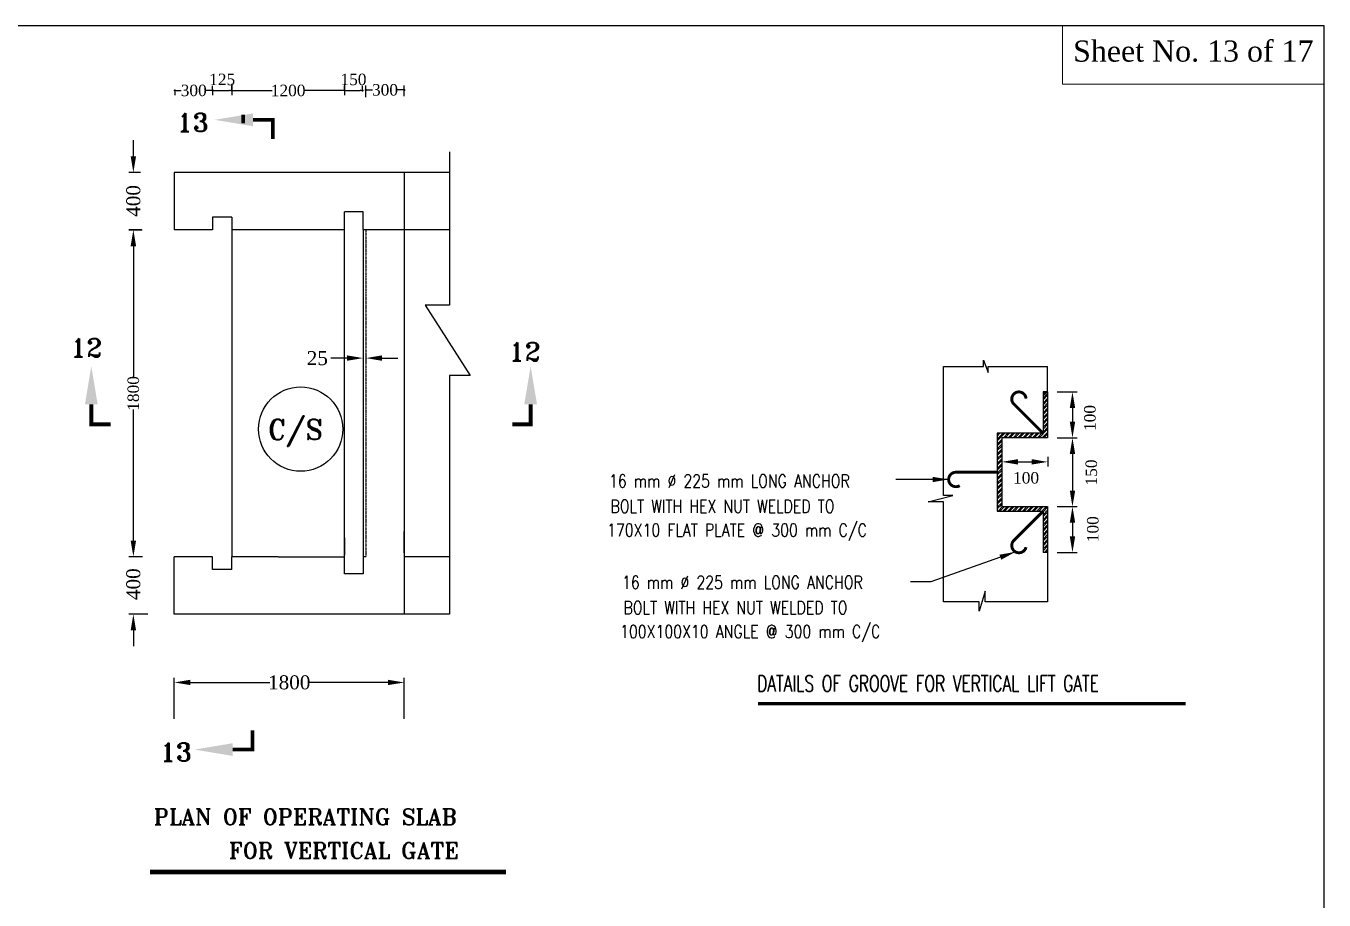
# Model space of a CAD drawing. Extents: x -298162 to 1078160, y -513173 to -216568.
# Drawn here: x 609754 to 638038, y -265095 to -246041 of the extents above; entities that cross this region are included whole.
import ezdxf

# ---------------------------------------------------------------- set-up
doc = ezdxf.new("R2010")
doc.units = 0
doc.header["$MEASUREMENT"] = 0
doc.linetypes.add('ACAD_ISO02W100', pattern=[15, 12, -3])
doc.linetypes.add('DASHED', pattern=[0.75, 0.5, -0.25])
doc.layers.get('0').update_dxf_attribs({"linetype": 'CONTINUOUS'})
doc.layers.get('DEFPOINTS').update_dxf_attribs({"linetype": 'CONTINUOUS'})
doc.layers.add('doted', color=172, linetype='ACAD_ISO02W100', lineweight=30)
doc.layers.add('LINE', color=7, linetype='CONTINUOUS')
doc.styles.add('BIG', font='ROMANT.SHX')
doc.styles.add('ROMANS', font='romans.shx', dxfattribs={"width": 0.8, "height": 100})
doc.styles.get("Standard").update_dxf_attribs({"font": 'times.ttf', "height": 250})
doc.dimstyles.new('3', dxfattribs={"dimtxt": 225, "dimasz": 350, "dimexe": 100, "dimexo": 25, "dimgap": 9, "dimtad": 0, "dimdec": 0, "dimzin": 0, "dimdsep": 46, "dimtxsty": 'Standard', "dimcen": 0, "dimclrt": 256, "dimadec": 0, "dimazin": 0, "dimtfac": 1, "dimtdec": 0, "dimtofl": 0, "dimtmove": 2, "dimatfit": 3, "dimfxl": 1, "dimtolj": 1, "dimtzin": 0, "dimarcsym": 0})

# ---------------------------------------------------------------- blocks, each defined once
blk = doc.blocks.new('*D343')
at = {"layer": 'DEFPOINTS', "color": 0, "lineweight": -2}
for p in [(612313, -250492), (612094, -257611), (612293, -257611)]:
    blk.add_point(p, dxfattribs=at)
at = {"layer": 'LINE', "color": 0, "lineweight": -2}
for p, q in [((612288, -250492), (611994, -250492)), ((612094, -250842), (612094, -253702)), ((612094, -257261), (612094, -254402)), ((612268, -257611), (611994, -257611))]:
    blk.add_line(p, q, dxfattribs=at)
for points in [[(612035, -250842), (612152, -250842), (612094, -250492)], [(612035, -257261), (612152, -257261), (612094, -257611)]]:
    blk.add_solid(points, dxfattribs=at)
at = {"layer": 'LINE', "insert": (612094, -254052), "char_height": 250, "attachment_point": 5, "rotation": 90}
blk.add_mtext('\\A1;1800', dxfattribs=at)
blk = doc.blocks.new('*D344')
at = {"layer": 'DEFPOINTS', "color": 0, "lineweight": -2}
for p in [(612986, -260352), (612986, -261168), (617995, -261168)]:
    blk.add_point(p, dxfattribs=at)
at = {"layer": 'LINE', "color": 0, "lineweight": -2}
for p, q in [((612986, -261143), (612986, -260252)), ((613336, -260352), (615065, -260352)), ((617645, -260352), (615916, -260352)), ((617995, -261143), (617995, -260252))]:
    blk.add_line(p, q, dxfattribs=at)
for points in [[(613336, -260294), (613336, -260410), (612986, -260352)], [(617645, -260294), (617645, -260410), (617995, -260352)]]:
    blk.add_solid(points, dxfattribs=at)
at = {"layer": 'LINE', "insert": (615490, -260352), "char_height": 250, "attachment_point": 5}
blk.add_mtext('\\A1;{\\H1.222x;\\C7;1800}', dxfattribs=at)
blk = doc.blocks.new('*D358')
at = {"layer": 'DEFPOINTS', "color": 0, "lineweight": -2}
for p in [(612318, -257611), (612094, -258864), (612436, -258864)]:
    blk.add_point(p, dxfattribs=at)
at = {"layer": 'LINE', "color": 0, "lineweight": -2}
for p, q in [((612094, -257261), (612094, -256911)), ((612293, -257611), (611994, -257611)), ((612411, -258864), (611994, -258864)), ((612094, -259214), (612094, -259564))]:
    blk.add_line(p, q, dxfattribs=at)
for points in [[(612035, -257261), (612152, -257261), (612094, -257611)], [(612035, -259214), (612152, -259214), (612094, -258864)]]:
    blk.add_solid(points, dxfattribs=at)
at = {"layer": 'LINE', "insert": (612094, -258210), "char_height": 250, "attachment_point": 5, "rotation": 90}
blk.add_mtext('\\A1;{\\H1.222x;\\C7;400}', dxfattribs=at)
blk = doc.blocks.new('*D359')
at = {"layer": 'DEFPOINTS', "color": 0, "lineweight": -2}
for p in [(617100, -253161), (617100, -253282), (617160, -253161)]:
    blk.add_point(p, dxfattribs=at)
at = {"layer": 'LINE', "color": 0, "lineweight": -2}
for p, q in [((616750, -253282), (616400, -253282)), ((617100, -253186), (617100, -253382)), ((617160, -253186), (617160, -253382)), ((617510, -253282), (617860, -253282))]:
    blk.add_line(p, q, dxfattribs=at)
for points in [[(616750, -253223), (616750, -253340), (617100, -253282)], [(617510, -253223), (617510, -253340), (617160, -253282)]]:
    blk.add_solid(points, dxfattribs=at)
at = {"layer": 'LINE', "insert": (616102, -253284), "char_height": 250, "attachment_point": 5}
blk.add_mtext('\\A1;{\\H1.222x;\\C7;25}', dxfattribs=at)
blk = doc.blocks.new('*D360')
at = {"layer": 'DEFPOINTS', "color": 0, "lineweight": -2}
for p in [(612276, -249234), (612094, -250486), (612299, -250486)]:
    blk.add_point(p, dxfattribs=at)
at = {"layer": 'LINE', "color": 0, "lineweight": -2}
for p, q in [((612094, -248884), (612094, -248534)), ((612251, -249234), (611994, -249234)), ((612274, -250486), (611994, -250486)), ((612094, -250836), (612094, -251186))]:
    blk.add_line(p, q, dxfattribs=at)
for points in [[(612035, -248884), (612152, -248884), (612094, -249234)], [(612035, -250836), (612152, -250836), (612094, -250486)]]:
    blk.add_solid(points, dxfattribs=at)
at = {"layer": 'LINE', "insert": (612094, -249856), "char_height": 250, "attachment_point": 5, "rotation": 90}
blk.add_mtext('\\A1;{\\H1.222x;\\C7;400}', dxfattribs=at)
blk = doc.blocks.new('_Dot')
at = {"color": 0, "linetype": 'ByBlock', "lineweight": -2}
blk.add_line((-0.5, 0), (-1, 0), dxfattribs=at)
at = {"color": 0, "linetype": 'ByBlock', "const_width": 0.5}
blk.add_lwpolyline([(-0.25, 0, 1), (0.25, 0, 1)], format="xyb", close=True, dxfattribs=at)
blk = doc.blocks.new('*D361')
at = {"layer": 'DEFPOINTS', "color": 0, "lineweight": -2}
for p in [(617160, -247436), (617160, -247618), (617995, -247595)]:
    blk.add_point(p, dxfattribs=at)
at = {"layer": 'LINE', "color": 0, "lineweight": -2}
for p, q in [((617160, -247593), (617160, -247336)), ((617210, -247436), (617306, -247436)), ((617945, -247436), (617849, -247436)), ((617995, -247570), (617995, -247336))]:
    blk.add_line(p, q, dxfattribs=at)
at = {"layer": 'LINE', "color": 0, "lineweight": -2, "xscale": 50, "yscale": 50, "zscale": 50, "rotation": 180}
blk.add_blockref('_Dot', (617160, -247436), dxfattribs=at)
at = {"layer": 'LINE', "color": 0, "lineweight": -2, "xscale": 50, "yscale": 50, "zscale": 50}
blk.add_blockref('_Dot', (617995, -247436), dxfattribs=at)
at = {"layer": 'LINE', "insert": (617577, -247436), "char_height": 250, "attachment_point": 5}
blk.add_mtext('\\A1;{\\C7;300}', dxfattribs=at)
blk = doc.blocks.new('*D362')
at = {"layer": 'DEFPOINTS', "color": 0, "lineweight": -2}
for p in [(616695, -247473), (617086, -247449), (617086, -247473)]:
    blk.add_point(p, dxfattribs=at)
at = {"layer": 'LINE', "color": 0, "lineweight": -2}
for p, q in [((616695, -247448), (616695, -247349)), ((616745, -247449), (617036, -247449)), ((617086, -247448), (617086, -247349))]:
    blk.add_line(p, q, dxfattribs=at)
at = {"layer": 'LINE', "color": 0, "lineweight": -2, "xscale": 50, "yscale": 50, "zscale": 50, "rotation": 180}
blk.add_blockref('_Dot', (616695, -247449), dxfattribs=at)
at = {"layer": 'LINE', "color": 0, "lineweight": -2, "xscale": 50, "yscale": 50, "zscale": 50}
blk.add_blockref('_Dot', (617086, -247449), dxfattribs=at)
at = {"layer": 'LINE', "insert": (616890, -247208), "char_height": 250, "attachment_point": 5}
blk.add_mtext('\\A1;{\\C7;150}', dxfattribs=at)
blk = doc.blocks.new('*D363')
at = {"layer": 'DEFPOINTS', "color": 0, "lineweight": -2}
for p in [(613820, -247473), (614238, -247449), (614238, -247473)]:
    blk.add_point(p, dxfattribs=at)
at = {"layer": 'LINE', "color": 0, "lineweight": -2}
for p, q in [((613820, -247448), (613820, -247349)), ((613870, -247449), (614188, -247449)), ((614238, -247448), (614238, -247349))]:
    blk.add_line(p, q, dxfattribs=at)
at = {"layer": 'LINE', "color": 0, "lineweight": -2, "xscale": 50, "yscale": 50, "zscale": 50, "rotation": 180}
blk.add_blockref('_Dot', (613820, -247449), dxfattribs=at)
at = {"layer": 'LINE', "color": 0, "lineweight": -2, "xscale": 50, "yscale": 50, "zscale": 50}
blk.add_blockref('_Dot', (614238, -247449), dxfattribs=at)
at = {"layer": 'LINE', "insert": (614029, -247208), "char_height": 250, "attachment_point": 5}
blk.add_mtext('\\A1;{\\C7;125}', dxfattribs=at)
blk = doc.blocks.new('*D364')
at = {"layer": 'DEFPOINTS', "color": 0, "lineweight": -2}
for p in [(614238, -247280), (616695, -247280), (616695, -247449)]:
    blk.add_point(p, dxfattribs=at)
at = {"layer": 'LINE', "color": 0, "lineweight": -2}
for p, q in [((614238, -247305), (614238, -247549)), ((614288, -247449), (615116, -247449)), ((616645, -247449), (615816, -247449)), ((616695, -247305), (616695, -247549))]:
    blk.add_line(p, q, dxfattribs=at)
at = {"layer": 'LINE', "color": 0, "lineweight": -2, "xscale": 50, "yscale": 50, "zscale": 50, "rotation": 180}
blk.add_blockref('_Dot', (614238, -247449), dxfattribs=at)
at = {"layer": 'LINE', "color": 0, "lineweight": -2, "xscale": 50, "yscale": 50, "zscale": 50}
blk.add_blockref('_Dot', (616695, -247449), dxfattribs=at)
at = {"layer": 'LINE', "insert": (615466, -247449), "char_height": 250, "attachment_point": 5}
blk.add_mtext('\\A1;{\\C7;1200}', dxfattribs=at)
blk = doc.blocks.new('*D365')
at = {"layer": 'DEFPOINTS', "color": 0, "lineweight": -2}
for p in [(612998, -247424), (613820, -247424), (613820, -247448)]:
    blk.add_point(p, dxfattribs=at)
at = {"layer": 'LINE', "color": 0, "lineweight": -2}
for p, q in [((612998, -247449), (612998, -247548)), ((613048, -247448), (613137, -247448)), ((613770, -247448), (613681, -247448)), ((613820, -247449), (613820, -247548))]:
    blk.add_line(p, q, dxfattribs=at)
at = {"layer": 'LINE', "color": 0, "lineweight": -2, "xscale": 50, "yscale": 50, "zscale": 50, "rotation": 180}
blk.add_blockref('_Dot', (612998, -247448), dxfattribs=at)
at = {"layer": 'LINE', "color": 0, "lineweight": -2, "xscale": 50, "yscale": 50, "zscale": 50}
blk.add_blockref('_Dot', (613820, -247448), dxfattribs=at)
at = {"layer": 'LINE', "insert": (613409, -247448), "char_height": 250, "attachment_point": 5}
blk.add_mtext('\\A1;{\\C7;300}', dxfattribs=at)
blk = doc.blocks.new('*D379')
at = {"color": 0, "lineweight": -2}
for p, q in [((632226, -255020), (632656, -255020)), ((632556, -255370), (632556, -256170)), ((632226, -256520), (632656, -256520))]:
    blk.add_line(p, q, dxfattribs=at)
for points in [[(632498, -255370), (632615, -255370), (632556, -255020)], [(632498, -256170), (632615, -256170), (632556, -256520)]]:
    blk.add_solid(points, dxfattribs=at)
at = {"layer": 'DEFPOINTS', "color": 0, "lineweight": -2}
for p in [(632201, -255020), (632201, -256520), (632556, -256520)]:
    blk.add_point(p, dxfattribs=at)
at = {"insert": (632937, -254587), "char_height": 250, "attachment_point": 5, "rotation": 90}
blk.add_mtext('\\A1;100', dxfattribs=at)
blk = doc.blocks.new('*D380')
at = {"color": 0, "lineweight": -2}
for p, q in [((632226, -254020), (632656, -254020)), ((632556, -254370), (632556, -254670)), ((632226, -255020), (632656, -255020))]:
    blk.add_line(p, q, dxfattribs=at)
for points in [[(632498, -254370), (632615, -254370), (632556, -254020)], [(632498, -254670), (632615, -254670), (632556, -255020)]]:
    blk.add_solid(points, dxfattribs=at)
at = {"layer": 'DEFPOINTS', "color": 0, "lineweight": -2}
for p in [(632201, -254020), (632201, -255020), (632556, -255020)]:
    blk.add_point(p, dxfattribs=at)
at = {"insert": (632968, -255775), "char_height": 250, "attachment_point": 5, "rotation": 90}
blk.add_mtext('\\A1;150', dxfattribs=at)
blk = doc.blocks.new('*D381')
at = {"color": 0, "lineweight": -2}
for p, q in [((632226, -256520), (632656, -256520)), ((632556, -256870), (632556, -257170)), ((632226, -257520), (632656, -257520))]:
    blk.add_line(p, q, dxfattribs=at)
for points in [[(632498, -256870), (632615, -256870), (632556, -256520)], [(632498, -257170), (632615, -257170), (632556, -257520)]]:
    blk.add_solid(points, dxfattribs=at)
at = {"layer": 'DEFPOINTS', "color": 0, "lineweight": -2}
for p in [(632201, -256520), (632201, -257520), (632556, -257520)]:
    blk.add_point(p, dxfattribs=at)
at = {"insert": (633000, -257011), "char_height": 250, "attachment_point": 5, "rotation": 90}
blk.add_mtext('\\A1;100', dxfattribs=at)
blk = doc.blocks.new('*D382')
at = {"color": 0, "lineweight": -2}
for p, q in [((631016, -255436), (631016, -255644)), ((631366, -255544), (631666, -255544)), ((632016, -255436), (632016, -255644))]:
    blk.add_line(p, q, dxfattribs=at)
for points in [[(631366, -255485), (631366, -255602), (631016, -255544)], [(631666, -255485), (631666, -255602), (632016, -255544)]]:
    blk.add_solid(points, dxfattribs=at)
at = {"layer": 'DEFPOINTS', "color": 0, "lineweight": -2}
for p in [(631016, -255411), (632016, -255411), (632016, -255544)]:
    blk.add_point(p, dxfattribs=at)
at = {"insert": (631546, -255893), "char_height": 250, "attachment_point": 5}
blk.add_mtext('\\A1;100', dxfattribs=at)

msp = doc.modelspace()

# ---------------------------------------------------------------- linework, layer by layer
at = {"color": 0, "linetype": 'Continuous'}
for p, q in [((630619.961, -253327.767), (630720.961, -253596.767)), ((630619.961, -253462.767), (630619.961, -253327.767)), ((629747.961, -256278.767), (629747.961, -253462.767)), ((629747.961, -253462.767), (630619.961, -253462.767)), ((630720.961, -253462.767), (632015.613, -253462.767)), ((630720.961, -253596.767), (630720.961, -253462.767)), ((632015.613, -254020.252), (632015.613, -253462.767)), ((631915.613, -254107.525), (632003.537, -254019.6)), ((631915.613, -254070.025), (631965.386, -254020.252)), ((631915.613, -254154.482), (632015.613, -254054.482)), ((631915.613, -254191.982), (632015.613, -254091.982)), ((631915.613, -254260.548), (632015.613, -254160.548)), ((631915.613, -254298.048), (632015.613, -254198.048)), ((631915.613, -254366.614), (632015.613, -254266.614)), ((631915.613, -254404.114), (632015.613, -254304.114)), ((631915.613, -254472.68), (632015.613, -254372.68)), ((631915.613, -254510.18), (632015.613, -254410.18)), ((631915.613, -254578.746), (632015.613, -254478.746)), ((631915.613, -254616.246), (632015.613, -254516.246)), ((631829.805, -255020.252), (632015.613, -254834.444)), ((631915.613, -254684.812), (632015.613, -254584.812)), ((631915.613, -254722.312), (632015.613, -254622.312)), ((631915.613, -254790.878), (632015.613, -254690.878)), ((631915.613, -254828.378), (632015.613, -254728.378)), ((631915.613, -254896.944), (632015.613, -254796.944)), ((630915.613, -255085.916), (631081.277, -254920.252)), ((630915.613, -254942.35), (630937.711, -254920.252)), ((630915.613, -255048.416), (631043.777, -254920.252)), ((630915.613, -254979.85), (630975.211, -254920.252)), ((630915.613, -255154.482), (631015.613, -255054.482)), ((630915.613, -255191.982), (631015.613, -255091.982)), ((631049.843, -255020.252), (631149.843, -254920.252)), ((631087.343, -255020.252), (631187.343, -254920.252)), ((631155.909, -255020.252), (631255.909, -254920.252)), ((631193.409, -255020.252), (631293.409, -254920.252)), ((631261.975, -255020.252), (631361.975, -254920.252)), ((631299.475, -255020.252), (631399.475, -254920.252)), ((631368.041, -255020.252), (631468.041, -254920.252)), ((631405.541, -255020.252), (631505.541, -254920.252)), ((631474.107, -255020.252), (631574.107, -254920.252)), ((631511.607, -255020.252), (631611.607, -254920.252)), ((631580.173, -255020.252), (631680.173, -254920.252)), ((631617.673, -255020.252), (631717.673, -254920.252)), ((631686.239, -255020.252), (631786.239, -254920.252)), ((631723.739, -255020.252), (631823.739, -254920.252)), ((631792.305, -255020.252), (631892.305, -254920.252)), ((631898.371, -255020.252), (632015.613, -254903.01)), ((631935.871, -255020.252), (632015.613, -254940.51)), ((632004.437, -255020.252), (632015.613, -255009.076)), ((630915.613, -255260.548), (631015.613, -255160.548)), ((630915.613, -255298.048), (631015.613, -255198.048)), ((630915.613, -255366.614), (631015.613, -255266.614)), ((630915.613, -255404.114), (631015.613, -255304.114)), ((630915.613, -255472.68), (631015.613, -255372.68)), ((630915.613, -255510.18), (631015.613, -255410.18)), ((630915.613, -255578.746), (631015.613, -255478.746)), ((630915.613, -255616.246), (631015.613, -255516.246)), ((630915.613, -255684.812), (631015.613, -255584.812)), ((630915.613, -255722.312), (631015.613, -255622.312)), ((630915.613, -255790.878), (631015.613, -255690.878)), ((630915.613, -255828.378), (631015.613, -255728.378)), ((630915.613, -255896.944), (631015.613, -255796.944)), ((630915.613, -255934.444), (631015.613, -255834.444)), ((630915.613, -256003.01), (631015.613, -255903.01)), ((630915.613, -256040.51), (631015.613, -255940.51)), ((630915.613, -256109.076), (631015.613, -256009.076)), ((630915.613, -256146.576), (631015.613, -256046.576)), ((630915.613, -256215.142), (631015.613, -256115.142)), ((630915.613, -256252.642), (631015.613, -256152.642)), ((630915.613, -256321.208), (631015.613, -256221.208)), ((629411.961, -256413.767), (629948.961, -256278.767)), ((629747.961, -256413.767), (629411.961, -256413.767)), ((629948.961, -256278.767), (629747.961, -256278.767)), ((629747.961, -258592.767), (629747.961, -256413.767)), ((630915.613, -256358.708), (631015.613, -256258.708)), ((630915.613, -256427.274), (631015.613, -256327.274)), ((630915.613, -256464.774), (631015.613, -256364.774)), ((630915.613, -256533.34), (631015.613, -256433.34)), ((630915.613, -256570.84), (631015.613, -256470.84)), ((630934.768, -256620.252), (631034.768, -256520.252)), ((630972.268, -256620.252), (631072.268, -256520.252)), ((631040.834, -256620.252), (631140.834, -256520.252)), ((631078.334, -256620.252), (631178.334, -256520.252)), ((631146.9, -256620.252), (631246.9, -256520.252)), ((631184.4, -256620.252), (631284.4, -256520.252)), ((631252.966, -256620.252), (631352.966, -256520.252)), ((631290.466, -256620.252), (631390.466, -256520.252)), ((631359.032, -256620.252), (631459.032, -256520.252)), ((631396.532, -256620.252), (631496.532, -256520.252)), ((631465.098, -256620.252), (631565.098, -256520.252)), ((631502.598, -256620.252), (631602.598, -256520.252)), ((631571.164, -256620.252), (631671.164, -256520.252)), ((631608.664, -256620.252), (631708.664, -256520.252)), ((631677.23, -256620.252), (631777.23, -256520.252)), ((631714.73, -256620.252), (631814.73, -256520.252)), ((631783.296, -256620.252), (631883.296, -256520.252)), ((631820.796, -256620.252), (631920.796, -256520.252)), ((631889.362, -256620.252), (631989.362, -256520.252)), ((631915.613, -256631.501), (632015.613, -256531.501)), ((631915.613, -256700.067), (632015.613, -256600.067)), ((631915.613, -256737.567), (632015.613, -256637.567)), ((631915.613, -256806.133), (632015.613, -256706.133)), ((631915.613, -256843.633), (632015.613, -256743.633)), ((631915.613, -256912.199), (632015.613, -256812.199)), ((631915.613, -256949.699), (632015.613, -256849.699)), ((631915.613, -257018.265), (632015.613, -256918.265)), ((631915.613, -257055.765), (632015.613, -256955.765)), ((631915.613, -257124.331), (632015.613, -257024.331)), ((631915.613, -257161.831), (632015.613, -257061.831)), ((631915.613, -257230.397), (632015.613, -257130.397)), ((631915.613, -257267.897), (632015.613, -257167.897)), ((631915.613, -257336.463), (632015.613, -257236.463)), ((631915.613, -257373.963), (632015.613, -257273.963)), ((631915.613, -257442.529), (632015.613, -257342.529)), ((631915.613, -257480.029), (632015.613, -257380.029)), ((631943.956, -257520.252), (632015.613, -257448.595)), ((631981.456, -257520.252), (632015.613, -257486.095)), ((632015.613, -257520.252), (632015.613, -258592.767)), ((630653.961, -258358.767), (630519.961, -258794.767)), ((630653.961, -258592.767), (630653.961, -258358.767)), ((630519.961, -258592.767), (629747.961, -258592.767)), ((630519.961, -258794.767), (630519.961, -258592.767)), ((632015.613, -258592.767), (630653.961, -258592.767))]:
    msp.add_line(p, q, dxfattribs=at)
at = {"color": 0}
for p, q in [((632015.613, -254020.252), (631915.613, -254020.252)), ((632015.613, -257520.252), (631915.613, -257520.252))]:
    msp.add_line(p, q, dxfattribs=at)
at = {"color": 0, "linetype": 'Continuous', "const_width": 64}
for points in [[(631915.613, -254920.252), (631279.217, -254283.856, -1.441957363), (631543.777, -254163.385)], [(630915.613, -255770.252), (630015.613, -255770.252, 1.327936427), (630099.147, -256060.862, -0.669707327)], [(631915.613, -256620.252), (631279.217, -257256.648, 1.327936427), (631543.777, -257403.073, -0.669707327)]]:
    msp.add_lwpolyline(points, format="xyb", dxfattribs=at)
at = {"color": 0, "linetype": 'Continuous'}
for points in [[(631915.613, -254020.252), (631915.613, -254920.252)], [(632015.613, -254020.252), (632015.613, -255020.252), (632015.613, -255020.252)], [(631915.613, -254920.252), (630915.613, -254920.252), (630915.613, -256620.252), (631915.613, -256620.252), (631915.613, -257520.252)], [(632015.613, -255020.252), (631015.613, -255020.252), (631015.613, -256520.252), (632015.613, -256520.252), (632015.613, -257520.252)]]:
    msp.add_lwpolyline(points, dxfattribs=at)
at = {"layer": 'DEFPOINTS', "color": 0, "linetype": 'ByBlock'}
msp.add_point((632252.631, -255043.559), dxfattribs=at)
msp.add_point((632252.631, -255043.559), dxfattribs=at)
at = {"layer": 'doted', "color": 0, "linetype": 'ByBlock', "lineweight": 13}
msp.add_lwpolyline([(638037.769, -246041.401), (632338.484, -246041.401), (632338.484, -247312.049), (638037.769, -247312.049)], close=True, dxfattribs=at)
at = {"layer": 'LINE', "color": 0}
for p, q in [((618011.055, -249234.028), (612985.51, -249234.028)), ((612985.51, -249234.028), (612985.51, -250486.378)), ((617994.91, -249234.028), (617994.91, -254534.878)), ((618983.495, -249234.028), (618011.055, -249234.028)), ((614237.86, -250208.078), (613820.41, -250208.078)), ((613820.41, -250208.078), (613820.41, -250486.378)), ((614237.86, -250208.078), (614237.86, -250486.378)), ((616694.621, -257611.296), (616694.621, -250090.483)), ((617099.678, -250090.483), (616694.621, -250090.483)), ((617099.678, -250477.59), (617099.678, -250090.483)), ((613820.41, -250486.378), (612985.51, -250486.378)), ((615246.464, -250486.378), (614237.86, -250486.378)), ((614237.86, -250486.378), (614237.86, -257611.296)), ((616694.621, -250486.378), (615079.663, -250486.378)), ((617099.678, -250486.378), (617099.678, -257607.651)), ((617160.01, -250486.378), (617099.678, -250486.378)), ((618983.495, -250486.378), (617099.678, -250486.378)), ((617994.91, -254534.738), (617994.91, -258863.646)), ((617994.91, -257529.677), (617994.91, -257059.795)), ((616694.621, -257202.634), (616694.621, -257577.086)), ((617099.678, -257202.634), (617099.678, -257577.086)), ((612985.51, -258863.646), (612985.51, -257611.296)), ((613820.41, -257611.296), (612985.51, -257611.296)), ((613820.41, -257889.596), (613820.41, -257611.296)), ((615246.464, -257611.296), (614237.86, -257611.296)), ((614237.86, -257889.596), (614237.86, -257611.296)), ((615246.464, -257611.296), (616694.621, -257611.296)), ((616694.621, -257985.748), (616694.621, -257611.296)), ((617098.489, -257611.296), (617098.489, -257985.748)), ((617156.184, -257611.296), (617098.489, -257611.296)), ((618983.495, -257611.296), (617994.91, -257611.296)), ((614237.86, -257889.596), (613820.41, -257889.596)), ((617098.489, -257985.748), (616694.621, -257985.748)), ((618011.055, -258863.646), (612985.51, -258863.646)), ((618983.495, -258863.646), (618011.055, -258863.646))]:
    msp.add_line(p, q, dxfattribs=at)
at = {"layer": 'LINE', "color": 0, "linetype": 'DASHED', "ltscale": 3}
for p, q in [((617160.01, -250486.378), (617160.01, -254534.878)), ((617160.01, -254534.738), (617160.01, -257607.651))]:
    msp.add_line(p, q, dxfattribs=at)
at = {"layer": 'LINE', "color": 0}
msp.add_lwpolyline([(577532.569, -288827.221), (638037.769, -288827.221), (638037.769, -246041.401), (577532.569, -246041.401)], close=True, dxfattribs=at)
for points, const_width in [([(614487.197, -248162.926), (614487.197, -247972.314)], 83.49), ([(614699.331, -248087.476), (614889.943, -248087.476)], 83.49), ([(614871.044, -248087.476), (615131.369, -248087.476), (615131.369, -248507.373)], 83.49), ([(611177.765, -254292.98), (611177.765, -254483.593)], 83.49), ([(620749.765, -254292.98), (620749.765, -254483.593)], 83.49), ([(611177.765, -254464.693), (611177.765, -254725.018), (611597.662, -254725.018)], 83.49), ([(620749.765, -254464.693), (620749.765, -254725.018), (620347.751, -254725.018)], 83.49), ([(625701.207, -260813.627), (635021.439, -260813.627)], 75), ([(614430.631, -261815.255), (614690.955, -261815.255), (614690.955, -261395.357)], 83.49), ([(614258.918, -261815.255), (614449.53, -261815.255)], 83.49), ([(612455.751, -264482.797), (620212.698, -264482.797)], 101.2)]:
    msp.add_lwpolyline(points, dxfattribs=dict(at, const_width=const_width))
msp.add_lwpolyline([(618983.495, -248786.673), (618983.495, -252126.673), (618450.495, -252126.673), (619430.495, -253657.673), (618983.495, -253657.673), (618983.495, -258863.646)], dxfattribs=at)
msp.add_circle((615738.764, -254829.864), 918.613, dxfattribs=at)
for points in [[(614699.331, -247948.326), (614699.331, -248226.626), (613864.431, -248087.476)], [(611038.615, -254292.98), (611316.915, -254292.98), (611177.765, -253458.08)], [(620610.615, -254292.98), (620888.915, -254292.98), (620749.765, -253458.08)], [(614258.918, -261954.405), (614258.918, -261676.105), (613424.018, -261815.255)]]:
    msp.add_solid(points, dxfattribs=at)

# ---------------------------------------------------------------- texts
at = {"color": 0}
for s, height, style, width, p in [('16 mm %%c 225 mm LONG ANCHOR', 281.25, 'ROMANS', 0.8, (622458.353, -256100.428)), ('BOLT WITH HEX NUT WELDED TO', 281.25, 'ROMANS', 0.8, (622490.623, -256652.157)), (' 170X10 FLAT PLATE @ 300 mm C/C', 281.25, 'ROMANS', 0.8, (622262.024, -257172.664)), ('16 mm %%c 225 mm LONG ANCHOR', 281.25, 'ROMANS', 0.8, (622741.331, -258310.336)), ('BOLT WITH HEX NUT WELDED TO', 281.25, 'ROMANS', 0.8, (622773.601, -258862.065)), (' 100X100X10 ANGLE @ 300 mm C/C', 281.25, 'ROMANS', 0.8, (622545.002, -259382.572)), ('DATAILS OF GROOVE FOR VERTICAL LIFT GATE', 350, 'BIG', 0.7, (625687.607, -260550.627))]:
    msp.add_text(s, height=height, dxfattribs=dict(at, style=style, width=width)).set_placement(p)
at = {"layer": 'doted', "color": 0, "linetype": 'ByBlock', "lineweight": 13, "insert": (632570.045, -246358.424), "char_height": 460.83533, "width": 18322.85758, "attachment_point": 1}
msp.add_mtext('{\\fTimes New Roman|b0|i0|c204|p18;Sheet No. 1}3{\\fTimes New Roman|b0|i0|c204|p18; of 1}7', dxfattribs=at)
at = {"layer": 'LINE', "color": 0, "style": 'BIG'}
for s, height, p in [('13', 400, (613043.792, -248343.217)), ('12', 400, (610727.267, -253257.604)), ('12', 400, (620278.635, -253340.07)), ('C/S', 435.6, (615025.011, -255059.187)), ('13', 400, (612678.648, -262068.087)), ('PLAN OF OPERATING SLAB', 350, (612540.403, -263455.593)), (' FOR VERTICAL GATE ', 350, (613935.403, -264192.593))]:
    msp.add_text(s, height=height, dxfattribs=at).set_placement(p)

# ---------------------------------------------------------------- dimensions: what is measured, and where the dimension line sits
at = {"color": 0}
for base, p1, p2, text, picture, middle in [((632556.32, -255020.252), (632201.47, -254019.6), (632201.47, -255020.252), '150', '*D380', (632968.354, -255775.15)), ((632556.32, -256520.252), (632201.47, -255020.252), (632201.47, -256520.252), '100', '*D379', (632936.636, -254586.913)), ((632556.32, -257520.252), (632201.47, -256520.252), (632201.47, -257520.252), '100', '*D381', (633000.073, -257010.916))]:
    dim = msp.add_linear_dim(base=base, p1=p1, p2=p2, angle=90, text=text, dimstyle='3', dxfattribs=at)
    dim.commit()
    dim.dimension.update_dxf_attribs({"geometry": picture, "text_midpoint": middle, "dimtype": 160})
dim = msp.add_linear_dim(base=(632015.613, -255543.679), p1=(631015.613, -255411.468), p2=(632015.613, -255411.468), text='100', dimstyle='3', dxfattribs=at)
dim.commit()
dim.dimension.update_dxf_attribs({"geometry": '*D382', "text_midpoint": (631546.362, -255893.212), "dimtype": 160})
at = {"layer": 'LINE', "color": 0}
for base, p1, p2, text, picture, middle in [((614237.86, -247448.673), (613820.41, -247472.83), (614237.86, -247472.83), '{\\C7;125}', '*D363', (614029.135, -247208.011)), ((617086.221, -247448.673), (616694.621, -247472.83), (617086.221, -247472.83), '{\\C7;150}', '*D362', (616890.421, -247208.011)), ((616694.621, -247448.673), (614237.86, -247279.575), (616694.621, -247279.575), '{\\C7;1200}', '*D364', (615466.241, -247448.673)), ((617160.01, -247435.508), (617994.91, -247594.825), (617160.01, -247617.584), '{\\C7;300}', '*D361', (617577.46, -247435.508))]:
    dim = msp.add_linear_dim(base=base, p1=p1, p2=p2, angle=180, text=text, dimstyle='3', override={"dimasz": 50, "dimblk1": 'Dot', "dimblk2": 'Dot', "dimsah": 1}, dxfattribs=at)
    dim.commit()
    dim.dimension.update_dxf_attribs({"geometry": picture, "text_midpoint": middle})
dim = msp.add_linear_dim(base=(613820.41, -247447.83), p1=(612997.829, -247423.673), p2=(613820.41, -247423.673), angle=180, text='{\\C7;300}', dimstyle='3', override={"dimasz": 50, "dimblk1": 'Dot', "dimblk2": 'Dot', "dimsah": 1}, dxfattribs=at)
dim.commit()
dim.dimension.update_dxf_attribs({"geometry": '*D365', "text_midpoint": (613409.12, -247447.83), "dimtype": 160})
for base, p1, p2, angle, text, picture, middle in [((612093.766, -250486.378), (612276.027, -249234.028), (612298.81, -250486.378), 90, '{\\H1.222x;\\C7;400}', '*D360', (612093.766, -249856.436)), ((617099.678, -253281.707), (617160.01, -253160.923), (617099.678, -253160.923), 180, '{\\H1.222x;\\C7;25}', '*D359', (616102.495, -253283.673)), ((612093.766, -258863.646), (612318.071, -257611.296), (612436.08, -258863.646), 90, '{\\H1.222x;\\C7;400}', '*D358', (612093.766, -258209.891))]:
    dim = msp.add_linear_dim(base=base, p1=p1, p2=p2, angle=angle, text=text, dimstyle='3', dxfattribs=at)
    dim.commit()
    dim.dimension.update_dxf_attribs({"geometry": picture, "text_midpoint": middle, "dimtype": 160})
for base, p1, p2, angle, text, picture, middle in [((612093.766, -257611.296), (612312.896, -250492.166), (612293.071, -257611.296), 90, '1800', '*D343', (612093.766, -254051.731)), ((612985.51, -260351.986), (617994.91, -261168.423), (612985.51, -261168.423), 180, '{\\H1.222x;\\C7;1800}', '*D344', (615490.21, -260351.986))]:
    dim = msp.add_linear_dim(base=base, p1=p1, p2=p2, angle=angle, text=text, dimstyle='3', dxfattribs=at)
    dim.commit()
    dim.dimension.update_dxf_attribs({"geometry": picture, "text_midpoint": middle})

# ---------------------------------------------------------------- leaders
at = {"layer": 'LINE', "color": 0, "linetype": 'ByBlock', "lineweight": -2}
for points in [[(629858.302, -255927.563), (628707.979, -255927.563)], [(631314.276, -257505.52), (629472.098, -258156.308), (629027.673, -258156.308)]]:
    msp.add_leader(points, dimstyle='3', override={"dimgap": 9, "dimtad": 0, "dimfxl": 700}, dxfattribs=at)

doc.saveas('drawing.dxf')
